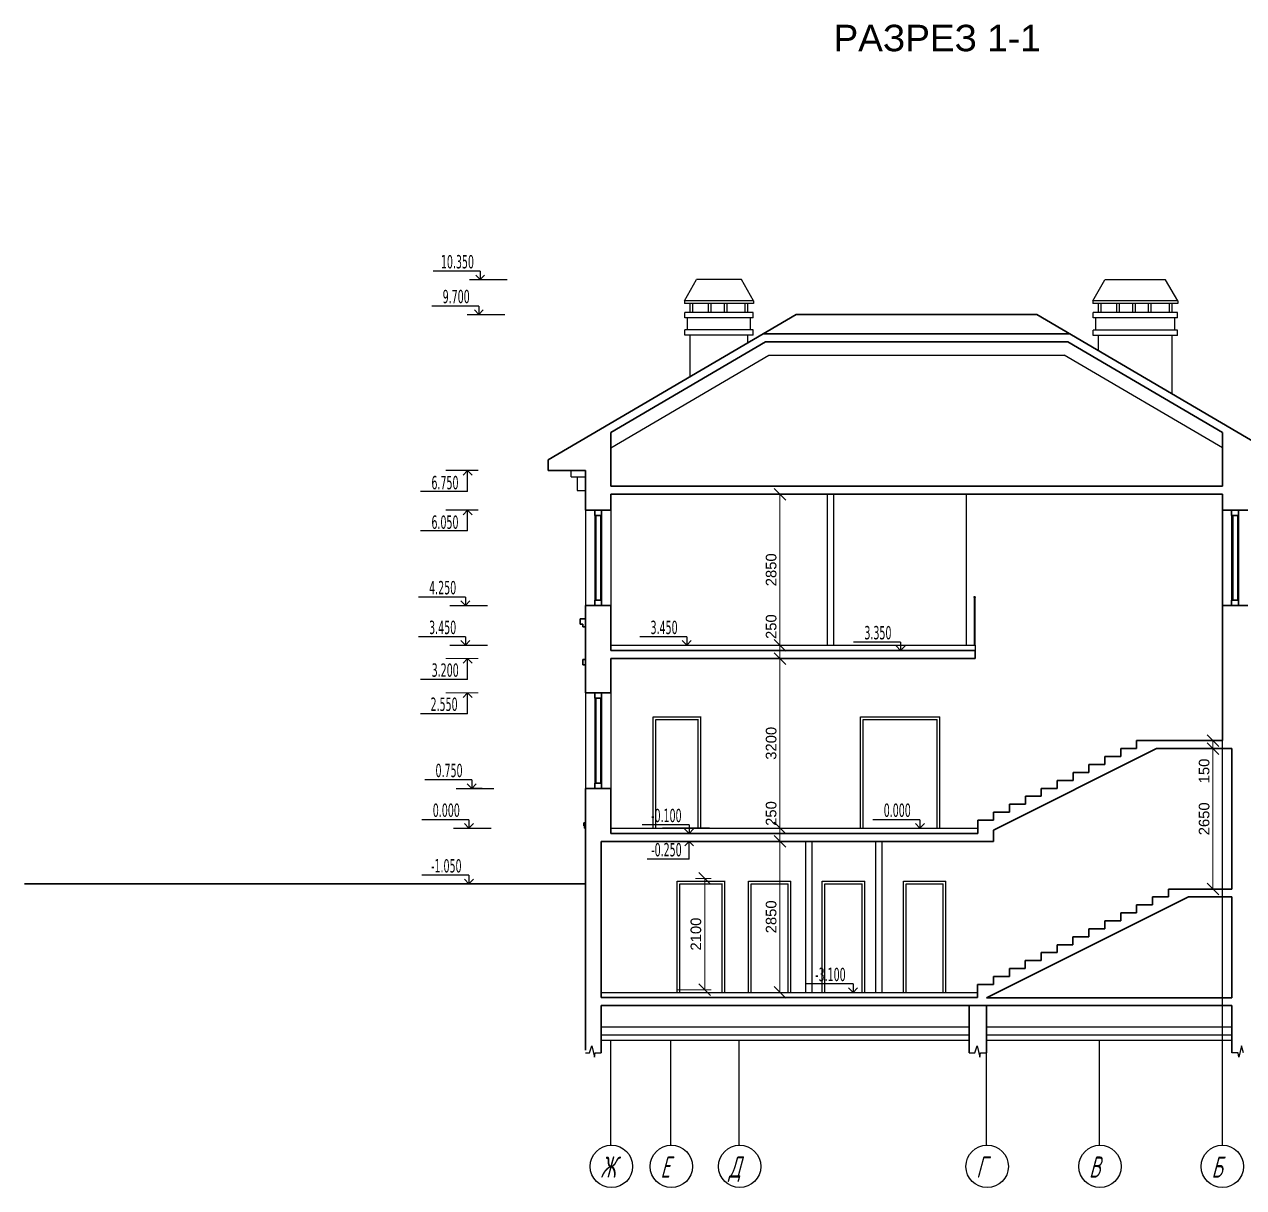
# Model space of a CAD drawing. Header units: millimetres. Extents: x 574812 to 785403, y 231698 to 285481.
# Drawn here: x 747403 to 770411, y 263528 to 285480 of the extents above; entities that cross this region are included whole.
import ezdxf
from ezdxf.enums import TextEntityAlignment as Align

# ---------------------------------------------------------------- set-up
doc = ezdxf.new("R2010")
doc.units = ezdxf.units.MM
doc.header["$PDMODE"] = 34
doc.layers.add('OSI', color=154, linetype='Continuous')
for name, color, linetype, lineweight in [('WALL-outdoor', 14, 'Continuous', 30), ('Баллюстрада', 7, 'Continuous', 5), ('ОТМЕТКИ', 240, 'Continuous', 5), ('Отметки высотные', 7, 'Continuous', 9), ('Стены монолит ж-б', 7, 'Continuous', 30), ('Чистый пол', 251, 'Continuous', 5)]:
    doc.layers.add(name, color=color, linetype=linetype, lineweight=lineweight)
doc.styles.get("Standard").update_dxf_attribs({"font": 'TAHOMA.TTF', "width": 0.6, "oblique": 15, "height": 220})
doc.styles.add('style4', font='ARIAL.TTF', dxfattribs={"height": 200})
doc.dimstyles.new('Павлово', dxfattribs={"dimscale": 100, "dimtxt": 1, "dimasz": 2.2, "dimexe": 1.25, "dimexo": 0.625, "dimtad": 1, "dimdec": 0, "dimtxsty": 'style4', "dimblk": 'OBLIQUE', "dimcen": 2.2, "dimclrd": 256, "dimclre": 256, "dimclrt": 256, "dimadec": 0, "dimazin": 0, "dimtfac": 1, "dimtdec": 0, "dimtmove": 1, "dimatfit": 3, "dimldrblk": 'OBLIQUE', "dimfxl": 0, "dimlwd": 0, "dimlwe": 0, "dimarcsym": 0})

# ---------------------------------------------------------------- blocks, each defined once
blk = doc.blocks.new('_Oblique')
at = {"color": 0, "linetype": 'ByBlock', "lineweight": -2}
blk.add_line((-0.5, -0.5), (0.5, 0.5), dxfattribs=at)
blk = doc.blocks.new('*D26')
at = {"lineweight": 0, "ltscale": 5}
for p, q in [((760070, 269363), (760366, 269363)), ((760241, 267263), (760241, 269363)), ((759737, 267263), (760366, 267263))]:
    blk.add_line(p, q, dxfattribs=at)
at = {"layer": 'Defpoints', "color": 0, "lineweight": 5, "ltscale": 5}
for p in [(760008, 269363), (760241, 269363), (759674, 267263)]:
    blk.add_point(p, dxfattribs=at)
at = {"lineweight": 0, "ltscale": 5, "xscale": 220, "yscale": 220, "zscale": 220}
for p, rotation in [((760241, 269363), 90), ((760241, 267263), 270)]:
    blk.add_blockref('_Oblique', p, dxfattribs=dict(at, rotation=rotation))
at = {"ltscale": 5, "insert": (760076, 268313), "char_height": 200, "attachment_point": 5, "rotation": 90, "style": 'style4'}
blk.add_mtext('2100', dxfattribs=at)
blk = doc.blocks.new('*D27')
at = {"lineweight": 0, "ltscale": 5}
for p, q in [((761627, 270063), (761536, 270063)), ((761661, 267213), (761661, 270063)), ((761627, 267213), (761536, 267213))]:
    blk.add_line(p, q, dxfattribs=at)
at = {"layer": 'Defpoints', "color": 0, "lineweight": 5, "ltscale": 5}
for p in [(761661, 270063), (761689, 270063), (761689, 267213)]:
    blk.add_point(p, dxfattribs=at)
at = {"lineweight": 0, "ltscale": 5, "xscale": 220, "yscale": 220, "zscale": 220}
for p, rotation in [((761661, 270063), 90), ((761661, 267213), 270)]:
    blk.add_blockref('_Oblique', p, dxfattribs=dict(at, rotation=rotation))
at = {"ltscale": 5, "insert": (761496, 268638), "char_height": 200, "attachment_point": 5, "rotation": 90, "style": 'style4'}
blk.add_mtext('2850', dxfattribs=at)
blk = doc.blocks.new('*D28')
at = {"lineweight": 0, "ltscale": 5}
for p, q in [((761848, 270313), (761536, 270313)), ((761661, 270063), (761661, 270313)), ((761848, 270063), (761536, 270063))]:
    blk.add_line(p, q, dxfattribs=at)
at = {"layer": 'Defpoints', "color": 0, "lineweight": 5, "ltscale": 5}
for p in [(761661, 270313), (761911, 270313), (761911, 270063)]:
    blk.add_point(p, dxfattribs=at)
at = {"lineweight": 0, "ltscale": 5, "xscale": 220, "yscale": 220, "zscale": 220}
for p, rotation in [((761661, 270313), 90), ((761661, 270063), 270)]:
    blk.add_blockref('_Oblique', p, dxfattribs=dict(at, rotation=rotation))
at = {"ltscale": 5, "insert": (761496, 270588), "char_height": 200, "attachment_point": 5, "rotation": 90, "style": 'style4'}
blk.add_mtext('250', dxfattribs=at)
blk = doc.blocks.new('*D29')
at = {"lineweight": 0, "ltscale": 5}
for p, q in [((761798, 273513), (761536, 273513)), ((761661, 270313), (761661, 273513)), ((761798, 270313), (761536, 270313))]:
    blk.add_line(p, q, dxfattribs=at)
at = {"layer": 'Defpoints', "color": 0, "lineweight": 5, "ltscale": 5}
for p in [(761661, 273513), (761861, 273513), (761861, 270313)]:
    blk.add_point(p, dxfattribs=at)
at = {"lineweight": 0, "ltscale": 5, "xscale": 220, "yscale": 220, "zscale": 220}
for p, rotation in [((761661, 273513), 90), ((761661, 270313), 270)]:
    blk.add_blockref('_Oblique', p, dxfattribs=dict(at, rotation=rotation))
at = {"ltscale": 5, "insert": (761496, 271913), "char_height": 200, "attachment_point": 5, "rotation": 90, "style": 'style4'}
blk.add_mtext('3200', dxfattribs=at)
blk = doc.blocks.new('*D30')
at = {"lineweight": 0, "ltscale": 5}
for p, q in [((761748, 273763), (761536, 273763)), ((761661, 273513), (761661, 273763)), ((761748, 273513), (761536, 273513))]:
    blk.add_line(p, q, dxfattribs=at)
at = {"layer": 'Defpoints', "color": 0, "lineweight": 5, "ltscale": 5}
for p in [(761661, 273763), (761811, 273763), (761811, 273513)]:
    blk.add_point(p, dxfattribs=at)
at = {"lineweight": 0, "ltscale": 5, "xscale": 220, "yscale": 220, "zscale": 220}
for p, rotation in [((761661, 273763), 90), ((761661, 273513), 270)]:
    blk.add_blockref('_Oblique', p, dxfattribs=dict(at, rotation=rotation))
at = {"ltscale": 5, "insert": (761496, 274115), "char_height": 200, "attachment_point": 5, "rotation": 90, "style": 'style4'}
blk.add_mtext('250', dxfattribs=at)
blk = doc.blocks.new('*D33')
at = {"lineweight": 0, "ltscale": 5}
for p, q in [((761846, 276613), (761536, 276613)), ((761661, 273763), (761661, 276613)), ((761846, 273763), (761536, 273763))]:
    blk.add_line(p, q, dxfattribs=at)
at = {"layer": 'Defpoints', "color": 0, "lineweight": 5, "ltscale": 5}
for p in [(761661, 276613), (761909, 276613), (761909, 273763)]:
    blk.add_point(p, dxfattribs=at)
at = {"lineweight": 0, "ltscale": 5, "xscale": 220, "yscale": 220, "zscale": 220}
for p, rotation in [((761661, 276613), 90), ((761661, 273763), 270)]:
    blk.add_blockref('_Oblique', p, dxfattribs=dict(at, rotation=rotation))
at = {"ltscale": 5, "insert": (761496, 275188), "char_height": 200, "attachment_point": 5, "rotation": 90, "style": 'style4'}
blk.add_mtext('2850', dxfattribs=at)
blk = doc.blocks.new('*D31')
at = {"lineweight": 0, "ltscale": 5}
for p, q in [((769684, 271813), (769956, 271813)), ((769831, 269163), (769831, 271813)), ((770014, 269163), (769706, 269163))]:
    blk.add_line(p, q, dxfattribs=at)
at = {"layer": 'Defpoints', "color": 0, "lineweight": 5, "ltscale": 5}
for p in [(769621, 271813), (769831, 271813), (770076, 269163)]:
    blk.add_point(p, dxfattribs=at)
at = {"lineweight": 0, "ltscale": 5, "xscale": 220, "yscale": 220, "zscale": 220}
for p, rotation in [((769831, 271813), 90), ((769831, 269163), 270)]:
    blk.add_blockref('_Oblique', p, dxfattribs=dict(at, rotation=rotation))
at = {"ltscale": 5, "insert": (769667, 270488), "char_height": 200, "attachment_point": 5, "rotation": 90, "style": 'style4'}
blk.add_mtext('2650', dxfattribs=at)
blk = doc.blocks.new('*D32')
at = {"lineweight": 0, "ltscale": 5}
for p, q in [((770004, 271963), (769706, 271963)), ((769831, 271813), (769831, 271963)), ((769598, 271813), (769956, 271813))]:
    blk.add_line(p, q, dxfattribs=at)
at = {"layer": 'Defpoints', "color": 0, "lineweight": 5, "ltscale": 5}
for p in [(769831, 271963), (770067, 271963), (769536, 271813)]:
    blk.add_point(p, dxfattribs=at)
at = {"lineweight": 0, "ltscale": 5, "xscale": 220, "yscale": 220, "zscale": 220}
for p, rotation in [((769831, 271963), 90), ((769831, 271813), 270)]:
    blk.add_blockref('_Oblique', p, dxfattribs=dict(at, rotation=rotation))
at = {"ltscale": 5, "insert": (769667, 271391), "char_height": 200, "attachment_point": 5, "rotation": 90, "style": 'style4'}
blk.add_mtext('150', dxfattribs=at)

msp = doc.modelspace()

# ---------------------------------------------------------------- linework, layer by layer
for p, q in [((756002.9, 280822), (755116.1, 280822)), ((756002.9, 280822), (755116.1, 280822)), ((756002.9, 280663.3), (755919.3, 280750.8)), ((756002.9, 280663.3), (755919.3, 280750.8)), ((756002.9, 280822), (756002.9, 280663.3)), ((756002.9, 280822), (756002.9, 280663.3)), ((756002.9, 280663.3), (756086.5, 280750.8)), ((756002.9, 280663.3), (756086.5, 280750.8)), ((755801.9, 280663.3), (756511.3, 280663.3)), ((755979.5, 280165.4), (755092.7, 280165.4)), ((755979.5, 280165.4), (755092.7, 280165.4)), ((755979.5, 280006.7), (755896, 280094.1)), ((755979.5, 280006.7), (755896, 280094.1)), ((755979.5, 280165.4), (755979.5, 280006.7)), ((755979.5, 280165.4), (755979.5, 280006.7)), ((755979.5, 280006.7), (756063.1, 280094.1)), ((755979.5, 280006.7), (756063.1, 280094.1)), ((755757.6, 280006.7), (756467, 280006.7)), ((755966.7, 277059.7), (755359.4, 277059.7)), ((755767.9, 277059.7), (755684.3, 276972.2)), ((755767.9, 277059.7), (755684.3, 276972.2)), ((755767.9, 276667), (755767.9, 277059.7)), ((755767.9, 277059.7), (755851.5, 276972.2)), ((755767.9, 276667), (755767.9, 277059.7)), ((755767.9, 277059.7), (755851.5, 276972.2)), ((755767.9, 276667), (754881.1, 276667)), ((755767.9, 276667), (754881.1, 276667)), ((762561, 273762.9), (762561, 276612.9)), ((762681, 273762.9), (762681, 276612.9)), ((765181, 273762.9), (765181, 276613.3)), ((755966.7, 276312.9), (755359.4, 276312.9)), ((755767.9, 276312.9), (755684.3, 276225.5)), ((755767.9, 276312.9), (755684.3, 276225.5)), ((755767.9, 275920.2), (755767.9, 276312.9)), ((755767.9, 276312.9), (755851.5, 276225.5)), ((755767.9, 275920.2), (755767.9, 276312.9)), ((755767.9, 276312.9), (755851.5, 276225.5)), ((755767.9, 275920.2), (754881.1, 275920.2)), ((755767.9, 275920.2), (754881.1, 275920.2)), ((755724.5, 274671.6), (754837.7, 274671.6)), ((755724.5, 274671.6), (754837.7, 274671.6)), ((755434.1, 274512.9), (756143.5, 274512.9)), ((755724.5, 274512.9), (755640.9, 274600.3)), ((755724.5, 274512.9), (755640.9, 274600.3)), ((755724.5, 274671.6), (755724.5, 274512.9)), ((755724.5, 274671.6), (755724.5, 274512.9)), ((755724.5, 274512.9), (755808, 274600.3)), ((755724.5, 274512.9), (755808, 274600.3)), ((765347.7, 274678.9), (765317.7, 274678.9)), ((765317.7, 274678.9), (765317.7, 274662.9)), ((765347.7, 274662.9), (765317.7, 274662.9)), ((765317.7, 274662.9), (765347.7, 274662.9)), ((765327.7, 274662.9), (765327.7, 273762.9)), ((765337.7, 274662.9), (765337.7, 273762.9)), ((765347.7, 274678.9), (765347.7, 274662.9)), ((755724.5, 273921.6), (754837.7, 273921.6)), ((755724.5, 273921.6), (754837.7, 273921.6)), ((755724.5, 273762.9), (755640.9, 273850.3)), ((755724.5, 273762.9), (755640.9, 273850.3)), ((755724.5, 273921.6), (755724.5, 273762.9)), ((755724.5, 273921.6), (755724.5, 273762.9)), ((755724.5, 273762.9), (755808, 273850.3)), ((755724.5, 273762.9), (755808, 273850.3)), ((759902.8, 273921.6), (759016, 273921.6)), ((759902.8, 273921.6), (759016, 273921.6)), ((759902.8, 273762.9), (759819.2, 273850.3)), ((759902.8, 273762.9), (759819.2, 273850.3)), ((759902.8, 273921.6), (759902.8, 273762.9)), ((759902.8, 273921.6), (759902.8, 273762.9)), ((759902.8, 273762.9), (759986.4, 273850.3)), ((759902.8, 273762.9), (759986.4, 273850.3)), ((763938.3, 273821.6), (763051.5, 273821.6)), ((763938.3, 273821.6), (763051.5, 273821.6)), ((763938.3, 273821.6), (763938.3, 273662.9)), ((763938.3, 273821.6), (763938.3, 273662.9)), ((755434.1, 273762.9), (756143.5, 273762.9)), ((763938.3, 273662.9), (763854.7, 273750.4)), ((763938.3, 273662.9), (763854.7, 273750.4)), ((763938.3, 273662.9), (764021.9, 273750.4)), ((763938.3, 273662.9), (764021.9, 273750.4)), ((755767.9, 273512.9), (755684.3, 273425.5)), ((755767.9, 273512.9), (755684.3, 273425.5)), ((755767.9, 273120.2), (755767.9, 273512.9)), ((755767.9, 273512.9), (755851.5, 273425.5)), ((755767.9, 273120.2), (755767.9, 273512.9)), ((755767.9, 273512.9), (755851.5, 273425.5)), ((755767.9, 273120.2), (754881.1, 273120.2)), ((755767.9, 273120.2), (754881.1, 273120.2)), ((755767.9, 272863.1), (755684.3, 272775.7)), ((755767.9, 272470.4), (755767.9, 272863.1)), ((755767.9, 272863.1), (755851.5, 272775.7)), ((755767.9, 272470.4), (755767.9, 272863.1)), ((755767.9, 272863.1), (755851.5, 272775.7)), ((755767.9, 272470.4), (754881.1, 272470.4)), ((755767.9, 272470.4), (754881.1, 272470.4)), ((755844.6, 271221.8), (754957.8, 271221.8)), ((755844.6, 271221.8), (754957.8, 271221.8)), ((755554.2, 271063.1), (756263.7, 271063.1)), ((755844.6, 271063.1), (755761, 271150.6)), ((755844.6, 271063.1), (755761, 271150.6)), ((755844.6, 271221.8), (755844.6, 271063.1)), ((755844.6, 271221.8), (755844.6, 271063.1)), ((755844.6, 271063.1), (755928.1, 271150.6)), ((755844.6, 271063.1), (755928.1, 271150.6)), ((756040.9, 271063.1), (755844.6, 271063.1)), ((755793.3, 270471.8), (754906.5, 270471.8)), ((755793.3, 270471.8), (754906.5, 270471.8)), ((755793.3, 270313.1), (755709.7, 270400.6)), ((755793.3, 270313.1), (755709.7, 270400.6)), ((755793.3, 270471.8), (755793.3, 270313.1)), ((755793.3, 270471.8), (755793.3, 270313.1)), ((755793.3, 270313.1), (755876.9, 270400.6)), ((755793.3, 270313.1), (755876.9, 270400.6)), ((759945.5, 270371.8), (759058.7, 270371.8)), ((759945.5, 270371.8), (759058.7, 270371.8)), ((759945.5, 270371.8), (759945.5, 270213.2)), ((759945.5, 270371.8), (759945.5, 270213.2)), ((764303.4, 270471.8), (763416.5, 270471.8)), ((764303.4, 270471.8), (763416.5, 270471.8)), ((764303.4, 270313.1), (764219.8, 270400.6)), ((764303.4, 270313.1), (764219.8, 270400.6)), ((764303.4, 270471.8), (764303.4, 270313.1)), ((764303.4, 270471.8), (764303.4, 270313.1)), ((764303.4, 270313.1), (764386.9, 270400.6)), ((764303.4, 270313.1), (764386.9, 270400.6)), ((755503, 270313.1), (756212.4, 270313.1)), ((760330.2, 270313.1), (759443.4, 270313.1)), ((760330.2, 270313.1), (759443.4, 270313.1)), ((759945.5, 270213.2), (759862, 270300.6)), ((759945.5, 270213.2), (759862, 270300.6)), ((759945.5, 270213.2), (760029.1, 270300.6)), ((759945.5, 270213.2), (760029.1, 270300.6)), ((759765.5, 270063.2), (758972.3, 270063.2)), ((759947.6, 270063.2), (759864.1, 269975.7)), ((759947.6, 269726.5), (759947.6, 270063.2)), ((759947.6, 270063.2), (760031.2, 269975.7)), ((762152.4, 267213.2), (762152.4, 270063.2)), ((762272.4, 267213.2), (762272.4, 270063.2)), ((763471.9, 267213.2), (763471.9, 270063.2)), ((763591.9, 267213.2), (763591.9, 270063.2)), ((759947.6, 269726.5), (759154.4, 269726.5)), ((755793.3, 269421.8), (754906.5, 269421.8)), ((755793.3, 269421.8), (754906.5, 269421.8)), ((755793.3, 269263.1), (755709.7, 269350.6)), ((755793.3, 269263.1), (755709.7, 269350.6)), ((755793.3, 269421.8), (755793.3, 269263.1)), ((755793.3, 269421.8), (755793.3, 269263.1)), ((755793.3, 269263.1), (755876.9, 269350.6)), ((755793.3, 269263.1), (755876.9, 269350.6)), ((763041.8, 267371.9), (762155, 267371.9)), ((763041.8, 267371.9), (762155, 267371.9)), ((763041.8, 267371.9), (763041.8, 267213.2)), ((763041.8, 267371.9), (763041.8, 267213.2)), ((763041.8, 267213.2), (762958.2, 267300.6)), ((763041.8, 267213.2), (762958.2, 267300.6)), ((763041.8, 267213.2), (763125.4, 267300.6)), ((763041.8, 267213.2), (763125.4, 267300.6)), ((758290, 266563.2), (765231, 266563.2)), ((765561, 266563.2), (770191.2, 266563.2)), ((758290, 266413.2), (765231, 266413.2)), ((758290, 266313.2), (765231, 266313.2)), ((765561, 266413.2), (770191.2, 266413.2)), ((765561, 266313.2), (770191.2, 266313.2))]:
    msp.add_line(p, q)
at = {"ltscale": 5}
for p, q in [((759857.2, 280263.3), (760088.1, 280663.3)), ((759857.2, 280263.3), (760088.1, 280663.3)), ((760588.1, 280663.3), (760088.1, 280663.3)), ((760933.8, 280663.3), (760088.1, 280663.3)), ((761164.7, 280263.3), (760933.8, 280663.3)), ((761164.7, 280263.3), (760933.8, 280663.3)), ((767564.5, 280260.3), (767795.5, 280660.3)), ((767564.5, 280260.3), (767795.5, 280660.3)), ((768295.5, 280660.3), (767795.5, 280660.3)), ((768940, 280660.3), (767795.5, 280660.3)), ((769170.9, 280260.3), (768940, 280660.3)), ((769170.9, 280260.3), (768940, 280660.3)), ((759857.2, 280263.3), (759857.2, 280213.3)), ((760819.1, 280263.3), (759857.2, 280263.3)), ((759857.2, 280263.3), (759857.2, 280213.3)), ((761164.7, 280263.3), (759857.2, 280263.3)), ((761164.7, 280263.3), (761164.7, 280213.3)), ((761164.7, 280263.3), (761164.7, 280213.3)), ((767564.5, 280260.3), (767564.5, 280210.3)), ((768526.4, 280260.3), (767564.5, 280260.3)), ((767564.5, 280260.3), (767564.5, 280210.3)), ((769170.9, 280260.3), (767564.5, 280260.3)), ((769170.9, 280260.3), (769170.9, 280210.3)), ((769170.9, 280260.3), (769170.9, 280210.3)), ((760819.1, 280213.3), (759857.2, 280213.3)), ((761164.7, 280213.3), (759857.2, 280213.3)), ((759864.8, 279943.3), (759864.8, 280043.3)), ((760811.4, 280043.3), (759864.8, 280043.3)), ((759864.8, 279943.3), (759864.8, 280043.3)), ((761157.1, 280043.3), (759864.8, 280043.3)), ((759964.8, 280043.3), (759964.8, 280213.3)), ((759964.8, 280043.3), (759964.8, 280213.3)), ((760014.8, 280043.3), (760014.8, 280213.3)), ((760014.8, 280043.3), (760014.8, 280213.3)), ((760313.6, 280043.3), (760313.6, 280213.3)), ((760313.6, 280043.3), (760313.6, 280213.3)), ((760313.6, 280043.3), (760313.6, 280213.3)), ((760313.6, 280043.3), (760313.6, 280213.3)), ((760363.6, 280043.3), (760363.6, 280213.3)), ((760363.6, 280043.3), (760363.6, 280213.3)), ((760363.6, 280043.3), (760363.6, 280213.3)), ((760363.6, 280043.3), (760363.6, 280213.3)), ((760612.5, 280043.3), (760612.5, 280213.3)), ((760612.5, 280043.3), (760612.5, 280213.3)), ((760612.5, 280043.3), (760612.5, 280213.3)), ((760612.5, 280043.3), (760612.5, 280213.3)), ((760662.5, 280043.3), (760662.5, 280213.3)), ((760662.5, 280043.3), (760662.5, 280213.3)), ((760662.5, 280043.3), (760662.5, 280213.3)), ((760662.5, 280043.3), (760662.5, 280213.3)), ((761007.1, 280043.3), (761007.1, 280213.3)), ((761007.1, 280043.3), (761007.1, 280213.3)), ((761057.1, 280043.3), (761057.1, 280213.3)), ((761057.1, 280043.3), (761057.1, 280213.3)), ((761157.1, 279943.3), (761157.1, 280043.3)), ((761157.1, 279943.3), (761157.1, 280043.3)), ((768526.4, 280210.3), (767564.5, 280210.3)), ((769170.9, 280210.3), (767564.5, 280210.3)), ((767572.1, 279940.3), (767572.1, 280040.3)), ((768518.8, 280040.3), (767572.1, 280040.3)), ((767572.1, 279940.3), (767572.1, 280040.3)), ((769163.3, 280040.3), (767572.1, 280040.3)), ((767672.1, 280040.3), (767672.1, 280210.3)), ((767672.1, 280040.3), (767672.1, 280210.3)), ((767722.1, 280040.3), (767722.1, 280210.3)), ((767722.1, 280040.3), (767722.1, 280210.3)), ((768021, 280040.3), (768021, 280210.3)), ((768021, 280040.3), (768021, 280210.3)), ((768021, 280040.3), (768021, 280210.3)), ((768021, 280040.3), (768021, 280210.3)), ((768071, 280040.3), (768071, 280210.3)), ((768071, 280040.3), (768071, 280210.3)), ((768071, 280040.3), (768071, 280210.3)), ((768071, 280040.3), (768071, 280210.3)), ((768319.8, 280040.3), (768319.8, 280210.3)), ((768319.8, 280040.3), (768319.8, 280210.3)), ((768319.8, 280040.3), (768319.8, 280210.3)), ((768319.8, 280040.3), (768319.8, 280210.3)), ((768369.8, 280040.3), (768369.8, 280210.3)), ((768369.8, 280040.3), (768369.8, 280210.3)), ((768369.8, 280040.3), (768369.8, 280210.3)), ((768369.8, 280040.3), (768369.8, 280210.3)), ((768618.7, 280040.3), (768618.7, 280210.3)), ((768618.7, 280040.3), (768618.7, 280210.3)), ((768618.7, 280040.3), (768618.7, 280210.3)), ((768618.7, 280040.3), (768618.7, 280210.3)), ((768668.7, 280040.3), (768668.7, 280210.3)), ((768668.7, 280040.3), (768668.7, 280210.3)), ((768668.7, 280040.3), (768668.7, 280210.3)), ((768668.7, 280040.3), (768668.7, 280210.3)), ((769013.3, 280040.3), (769013.3, 280210.3)), ((769013.3, 280040.3), (769013.3, 280210.3)), ((769063.3, 280040.3), (769063.3, 280210.3)), ((769063.3, 280040.3), (769063.3, 280210.3)), ((769163.3, 279940.3), (769163.3, 280040.3)), ((769163.3, 279940.3), (769163.3, 280040.3)), ((760811.4, 279943.3), (759864.8, 279943.3)), ((761157.1, 279943.3), (759864.8, 279943.3)), ((759914.8, 279713.3), (759914.8, 279943.3)), ((759914.8, 279713.3), (759914.8, 279943.3)), ((761107.1, 279713.3), (761107.1, 279943.3)), ((761107.1, 279713.3), (761107.1, 279943.3)), ((768518.8, 279940.3), (767572.1, 279940.3)), ((769163.3, 279940.3), (767572.1, 279940.3)), ((767622.1, 279710.3), (767622.1, 279940.3)), ((767622.1, 279710.3), (767622.1, 279940.3)), ((769113.3, 279710.3), (769113.3, 279940.3)), ((769113.3, 279710.3), (769113.3, 279940.3)), ((759864.8, 279613.3), (759864.8, 279713.3)), ((760811.4, 279713.3), (759864.8, 279713.3)), ((759864.8, 279613.3), (759864.8, 279713.3)), ((761157.1, 279713.3), (759864.8, 279713.3)), ((760811.4, 279613.3), (759864.8, 279613.3)), ((761157.1, 279613.3), (759864.8, 279613.3)), ((759964.8, 278829.7), (759964.8, 279613.3)), ((761057.1, 279470.8), (761057.1, 279613.3)), ((761157.1, 279613.3), (761157.1, 279713.3)), ((761157.1, 279613.3), (761157.1, 279713.3)), ((767572.1, 279610.3), (767572.1, 279710.3)), ((768518.8, 279710.3), (767572.1, 279710.3)), ((767572.1, 279610.3), (767572.1, 279710.3)), ((769163.3, 279710.3), (767572.1, 279710.3)), ((768518.8, 279610.3), (767572.1, 279610.3)), ((769163.3, 279610.3), (767572.1, 279610.3)), ((767672.1, 279427.4), (767672.1, 279610.3)), ((767672.1, 279325.3), (767672.1, 279610.3)), ((769063.2, 278508.7), (769063.3, 279610.3)), ((769163.3, 279610.3), (769163.3, 279710.3)), ((769163.3, 279610.3), (769163.3, 279710.3)), ((758470, 277488.5), (761454.3, 279240.2)), ((761454.3, 279240.2), (767026.9, 279240.2)), ((770011.2, 277488.5), (767026.9, 279240.2)), ((757718.9, 276939.7), (757718.9, 277059.7)), ((757718.9, 276939.7), (757991.5, 276939.7)), ((757836, 276939.7), (757836, 276683.1)), ((757836, 276683.1), (757991.5, 276683.1)), ((757991.5, 276312.9), (757991.5, 274512.9)), ((758165.5, 276212.5), (758165.5, 274613.3)), ((758187.2, 276212.5), (758187.2, 274613.3)), ((758274.3, 276212.5), (758274.3, 274613.3)), ((758296, 276212.5), (758296, 274613.3)), ((758470, 276312.9), (758470, 274512.9)), ((770011.2, 276312.9), (770011.2, 274512.9)), ((770185.2, 276212.5), (770185.2, 274613.3)), ((770206.9, 276212.5), (770206.9, 274613.3)), ((770294, 276212.5), (770294, 274613.3)), ((770315.7, 276212.5), (770315.7, 274613.3)), ((758470, 273762.9), (765347.7, 273762.9)), ((765347.7, 273762.9), (765347.7, 273513)), ((757991.5, 272863.1), (757991.5, 271063.1)), ((758165.5, 272762.7), (758165.5, 271163.5)), ((758187.2, 272762.7), (758187.2, 271163.5)), ((758274.3, 272762.7), (758274.3, 271163.5)), ((758296, 272762.7), (758296, 271163.5)), ((758470, 272863.1), (758470, 271063.1)), ((759270, 270313.1), (759270, 272413.1)), ((759270, 272413.1), (760173.1, 272413.1)), ((759320, 270313.1), (759320, 272363.1)), ((759320, 272363.1), (760123.1, 272363.1)), ((760120, 270313.1), (760120, 272363.1)), ((760170, 270313.1), (760170, 272413.1)), ((763181, 270313.1), (763181, 272413.1)), ((763181, 272413.1), (764681, 272413.1)), ((763231, 270313.1), (763231, 272363.1)), ((763231, 272363.1), (764631, 272363.1)), ((764631, 270313.1), (764631, 272363.1)), ((764681, 270313.1), (764681, 272413.1)), ((758470, 270313.1), (765392.7, 270313.1)), ((759721.5, 267213.2), (759721.5, 269313.2)), ((759721.5, 269313.2), (760624.6, 269313.2)), ((759771.5, 267213.2), (759771.5, 269263.2)), ((759771.5, 269263.2), (760574.6, 269263.2)), ((760571.5, 267213.2), (760571.5, 269263.2)), ((760621.5, 267213.2), (760621.5, 269313.2)), ((761069.2, 267213.2), (761069.2, 269313.2)), ((761069.2, 269313.2), (761869.2, 269313.2)), ((761119.2, 267213.2), (761119.2, 269263.2)), ((761119.2, 269263.2), (761819.2, 269263.2)), ((761816.1, 267213.2), (761816.1, 269263.2)), ((761866.1, 267213.2), (761866.1, 269313.2)), ((762460.6, 267213.2), (762460.6, 269313.2)), ((762460.6, 269313.2), (763260.6, 269313.2)), ((762510.6, 267213.2), (762510.6, 269263.2)), ((762510.6, 269263.2), (763210.6, 269263.2)), ((763210.6, 267213.2), (763210.6, 269263.2)), ((763260.6, 267213.2), (763260.6, 269313.2)), ((763991.3, 267213.2), (763991.3, 269313.2)), ((763991.3, 269313.2), (764791.3, 269313.2)), ((764041.3, 267213.2), (764041.3, 269263.2)), ((764041.3, 269263.2), (764741.3, 269263.2)), ((764741.3, 267213.2), (764741.3, 269263.2)), ((764791.3, 267213.2), (764791.3, 269313.2)), ((758290, 267213.2), (765391.7, 267213.2)), ((757991.5, 266072.2), (758069.4, 266072.2)), ((758069.4, 266072.2), (758112.1, 266202.1)), ((758112.1, 266202.1), (758163, 265992.8)), ((758163, 265992.8), (758174.9, 266073.2)), ((758174.9, 266073.2), (758290, 266073.2)), ((765231, 266072.2), (765340.4, 266072.2)), ((765340.4, 266072.2), (765383.1, 266202.1)), ((765383.1, 266202.1), (765434, 265992.8)), ((765434, 265992.8), (765445.9, 266073.2)), ((765445.9, 266073.2), (765561, 266073.2)), ((770306.3, 266073.2), (770191.2, 266073.2)), ((770318.2, 265992.8), (770306.3, 266073.2)), ((770369.1, 266202.1), (770318.2, 265992.8)), ((770411.8, 266072.2), (770369.1, 266202.1))]:
    msp.add_line(p, q, dxfattribs=at)
at = {"layer": 'OSI', "ltscale": 50}
for p, q in [((770011.2, 264328.5), (770011.2, 276613.3)), ((765561, 264328.5), (765561, 266963.2)), ((758470, 264328.5), (758470, 266313.2)), ((759601, 264328.5), (759601, 266313.2)), ((760890.4, 264328.5), (760890.4, 266313.2)), ((767690, 264328.3), (767690, 266313.2))]:
    msp.add_line(p, q, dxfattribs=at)
at = {"layer": 'OSI'}
for centre in [(758481.2, 263928.5), (759612.2, 263928.5), (760901.5, 263928.5), (765572.2, 263928.5), (767701.2, 263928.5), (770011.2, 263928.5)]:
    msp.add_circle(centre, 400, dxfattribs=at)
at = {"layer": 'WALL-outdoor'}
for p, q in [((757990, 274263.1), (757890, 274263.1)), ((757890, 274263.1), (757890, 274163.1)), ((757890, 274263.1), (757890, 274163.1)), ((757940, 274163.1), (757890, 274163.1)), ((757940, 274113.1), (757940, 274163.1)), ((757940, 274113.1), (757940, 274163.1)), ((757991.5, 274113.1), (757940, 274113.1)), ((757940, 273493.1), (757940, 273393.1)), ((757991.5, 273493.1), (757940, 273493.1)), ((757991.5, 273393.1), (757940, 273393.1)), ((757960, 270413.1), (757990, 270413.1)), ((757960, 270413.1), (757960, 270355)), ((757960, 270355), (757973.5, 270355)), ((757973.5, 270355), (757973.5, 270313.1)), ((757990, 270443.1), (757990, 270413.1)), ((757973.5, 270313.1), (757991.5, 270313.1))]:
    msp.add_line(p, q, dxfattribs=at)
at = {"layer": 'Баллюстрада', "lineweight": 30}
msp.add_line((747403, 269263.1), (757991.5, 269263.1), dxfattribs=at)
at = {"layer": 'Баллюстрада'}
msp.add_line((751828.3, 269263.1), (757991.5, 269263.1), dxfattribs=at)
at = {"layer": 'ОТМЕТКИ', "ltscale": 10}
for p, q in [((756288.6, 280663.3), (756092.3, 280663.3)), ((756244.2, 280006.7), (756047.9, 280006.7)), ((755920.8, 274512.9), (755724.5, 274512.9)), ((755920.8, 273762.9), (755724.5, 273762.9)), ((755966.7, 273512.9), (755359.4, 273512.9)), ((755966.7, 272863.1), (755359.4, 272863.1)), ((755989.6, 270313.1), (755793.3, 270313.1)), ((755503, 269263.1), (756212.4, 269263.1)), ((755989.6, 269263.1), (755793.3, 269263.1))]:
    msp.add_line(p, q, dxfattribs=at)
at = {"layer": 'Отметки высотные'}
msp.add_line((768411.4, 271963.1), (769428.2, 271963.1), dxfattribs=at)
at = {"layer": 'Стены монолит ж-б'}
for p, q in [((757290, 277259.7), (761970, 280006.7)), ((761970, 280006.7), (766511.2, 280006.7)), ((771191.2, 277259.7), (766511.2, 280006.7)), ((761345.6, 279640.2), (767135.6, 279640.2)), ((758470, 277778.4), (761386.4, 279490.2)), ((761386.4, 279490.2), (767094.8, 279490.2)), ((770011.2, 277778.4), (767094.8, 279490.2)), ((758470, 277778.4), (758470, 276763.3)), ((770011.2, 277778.4), (770011.2, 276763.3)), ((757290, 277059.7), (757290, 277259.7)), ((757290, 277059.7), (757991.5, 277059.7)), ((757991.5, 277059.7), (757991.5, 276312.9)), ((758470, 276763.3), (770011.2, 276763.3)), ((758470, 276613.3), (758470, 276312.9)), ((758470, 276613.3), (770011.2, 276613.3)), ((770011.2, 276613.3), (770011.2, 276312.9)), ((757991.5, 276312.9), (758470, 276312.9)), ((758165.5, 276212.5), (758165.5, 276312.9)), ((758165.5, 276212.5), (758296, 276212.5)), ((758296, 276212.5), (758296, 276312.9)), ((770011.2, 276312.9), (770489.7, 276312.9)), ((770185.2, 276212.5), (770185.2, 276312.9)), ((770185.2, 276212.5), (770315.7, 276212.5)), ((770315.7, 276212.5), (770315.7, 276312.9)), ((757991.5, 274512.9), (757991.5, 272863.1)), ((757991.5, 274512.9), (758470, 274512.9)), ((758165.5, 274613.3), (758296, 274613.3)), ((758165.5, 274613.3), (758165.5, 274512.9)), ((758296, 274613.3), (758296, 274512.9)), ((758470, 274512.9), (758470, 273662.9)), ((770011.2, 274512.9), (770011.2, 271963.1)), ((770011.2, 274512.9), (770489.7, 274512.9)), ((770185.2, 274613.3), (770315.7, 274613.3)), ((770185.2, 274613.3), (770185.2, 274512.9)), ((770315.7, 274613.3), (770315.7, 274512.9)), ((758470, 273662.9), (765347.7, 273663)), ((765347.7, 273513), (765347.7, 273663)), ((758470, 273512.9), (765347.7, 273513)), ((758470, 273512.9), (758470, 272863.1)), ((757991.5, 272863.1), (758470, 272863.1)), ((758165.5, 272762.7), (758165.5, 272863.1)), ((758165.5, 272762.7), (758296, 272762.7)), ((758296, 272762.7), (758296, 272863.1)), ((768392.7, 271963.1), (768392.7, 271813.1)), ((770011.2, 271963.1), (768392.7, 271963.1)), ((765692.7, 270275), (768769, 271813.1)), ((768392.7, 271813.1), (768092.7, 271813.1)), ((768392.7, 271813.1), (768092.7, 271813.1)), ((768092.7, 271813.1), (768092.7, 271663.1)), ((768142.7, 271813.1), (768142.6, 271813.1)), ((768392.7, 271813.1), (768392.6, 271813.1)), ((770191.2, 271813.1), (768769, 271813.1)), ((770191.2, 271813.1), (770191.2, 269163.2)), ((767492.7, 271513.1), (767492.7, 271363.1)), ((767792.7, 271513.1), (767492.7, 271513.1)), ((767792.7, 271663.1), (767792.7, 271513.1)), ((768092.7, 271663.1), (767792.7, 271663.1)), ((767192.7, 271363.1), (767192.7, 271213.1)), ((767492.7, 271363.1), (767192.7, 271363.1)), ((757991.5, 271063.1), (757991.5, 266122.2)), ((757991.5, 271063.1), (758470, 271063.1)), ((758165.5, 271163.5), (758296, 271163.5)), ((758165.5, 271163.5), (758165.5, 271063.1)), ((758296, 271163.5), (758296, 271063.1)), ((758470, 271063.1), (758470, 270213.1)), ((766592.7, 271063.1), (766592.7, 270913.1)), ((766892.7, 271063.1), (766592.7, 271063.1)), ((766892.7, 271213.1), (766892.7, 271063.1)), ((767192.7, 271213.1), (766892.7, 271213.1)), ((766292.7, 270763.1), (766292.7, 270913.1)), ((766592.7, 270913.1), (766292.7, 270913.1)), ((765992.7, 270613.1), (765692.7, 270613.1)), ((765692.7, 270613.1), (765692.7, 270463.1)), ((765992.7, 270763.1), (765992.7, 270613.1)), ((766292.7, 270763.1), (765992.7, 270763.1)), ((765692.7, 270463.1), (765392.7, 270463.1)), ((765392.7, 270463.1), (765392.7, 270213.2)), ((758470, 270213.1), (765392.7, 270213.2)), ((765392.7, 270213.2), (763740.7, 270213.2)), ((765692.7, 270275), (765692.7, 270063.2)), ((758290, 270063.1), (765451.7, 270063.2)), ((758290, 270063.1), (758290, 267113.2)), ((765692.7, 270063.2), (763740.7, 270063.2)), ((765561, 267109.2), (769369, 269013.2)), ((768691.7, 269013.2), (768691.7, 268863.2)), ((768691.7, 269013.2), (768991.7, 269013.2)), ((768991.7, 269163.2), (768991.7, 269013.2)), ((768991.7, 269163.2), (770191.2, 269163.2)), ((770191.2, 269013.2), (769369, 269013.2)), ((770191.2, 269013.2), (770191.2, 267109.2)), ((768391.7, 268863.2), (768391.7, 268713.2)), ((768391.7, 268863.2), (768691.7, 268863.2)), ((767791.7, 268563.2), (767791.7, 268413.2)), ((767791.7, 268563.2), (768091.7, 268563.2)), ((768091.7, 268713.2), (768091.7, 268563.2)), ((768091.7, 268713.2), (768391.7, 268713.2)), ((767491.7, 268413.2), (767491.7, 268263.2)), ((767491.7, 268413.2), (767791.7, 268413.2)), ((766891.7, 268113.2), (766891.7, 267963.2)), ((766891.7, 268113.2), (767191.7, 268113.2)), ((767191.7, 268263.2), (767191.7, 268113.2)), ((767191.7, 268263.2), (767491.7, 268263.2)), ((766591.7, 267963.2), (766591.7, 267813.2)), ((766591.7, 267963.2), (766891.7, 267963.2)), ((765991.7, 267663.2), (765991.7, 267513.2)), ((765991.7, 267663.2), (766291.7, 267663.2)), ((766291.7, 267813.2), (766291.7, 267663.2)), ((766291.7, 267813.2), (766591.7, 267813.2)), ((765391.7, 267363.2), (765391.7, 267113.2)), ((765391.7, 267363.2), (765691.7, 267363.2)), ((765691.7, 267513.2), (765691.7, 267363.2)), ((765691.7, 267513.2), (765991.7, 267513.2)), ((758290, 267113.2), (765391.7, 267113.2)), ((758290, 266963.2), (770191.2, 266963.2)), ((758290, 266963.2), (758290, 266073.2)), ((765231, 266963.2), (765231, 266072.2)), ((770191.2, 267109.2), (765561, 267109.2)), ((765561, 266963.2), (765561, 266073.2)), ((770191.2, 266963.2), (770191.2, 266073.2))]:
    msp.add_line(p, q, dxfattribs=at)
at = {"layer": 'Чистый пол'}
msp.add_line((765392.7, 270313.1), (763740.7, 270313.1), dxfattribs=at)

# ---------------------------------------------------------------- texts
at = {"style": 'style4'}
msp.add_text('РАЗРЕЗ 1-1', height=500, dxfattribs=at).set_placement((764628, 285223.3), align=Align.MIDDLE_CENTER)
at = {"width": 0.6}
for s, p in [('10.350', (755575.1, 281001.5)), ('9.700', (755551.7, 280344.9)), ('6.750', (755340.1, 276833.5)), ('6.050', (755340.1, 276086.7)), ('4.250', (755296.6, 274851.1)), ('3.450', (755296.6, 274101.1)), ('3.450', (759475, 274101.1)), ('3.350', (763510.5, 274001.1)), ('3.200', (755344.7, 273295.1)), ('2.550', (755323.1, 272651.2)), ('0.750', (755416.8, 271401.3)), ('0.000', (755365.5, 270651.3)), ('-0.100', (759517.7, 270551.3)), ('0.000', (763875.5, 270651.3)), ('-0.250', (759519.8, 269906)), ('-1.050', (755365.5, 269601.3)), ('-3.100', (762614, 267551.4))]:
    msp.add_text(s, height=252, dxfattribs=at).set_placement(p, align=Align.MIDDLE_CENTER)
at = {"layer": 'OSI', "char_height": 400, "attachment_point": 1}
for s, insert in [('{\\Fromans.shx|c204;Ж}', (758273.2, 264116.7)), ('{\\Fromans.shx|c204;Е}', (759404.2, 264116.7)), ('{\\Fromans.shx|c204;Д}', (760693.5, 264116.7)), ('{\\Fromans.shx|c204;Г}', (765364.2, 264116.7)), ('{\\Fromans.shx|c204;В}', (767493.2, 264116.7)), ('{\\Fromans.shx|c204;Б}', (769803.2, 264116.7))]:
    msp.add_mtext(s, dxfattribs=dict(at, insert=insert))

# ---------------------------------------------------------------- dimensions: what is measured, and where the dimension line sits
at = {"ltscale": 5}
for base, p1, p2, picture, middle in [((761660.6, 276613.3), (761908.9, 273762.9), (761908.9, 276613.3), '*D33', (761496, 275188.1)), ((761660.6, 273512.9), (761860.6, 270313.1), (761860.6, 273512.9), '*D29', (761495.9, 271913)), ((769831.3, 271813.1), (770076.3, 269163.2), (769621.1, 271813.1), '*D31', (769666.7, 270488.2)), ((761660.6, 270063.1), (761689.2, 267213.2), (761689.2, 270063.1), '*D27', (761496, 268638.2)), ((760241, 269363.2), (759674.2, 267263.2), (760007.5, 269363.2), '*D26', (760076.4, 268313.2))]:
    dim = msp.add_linear_dim(base=base, p1=p1, p2=p2, angle=90, dimstyle='Павлово', dxfattribs=at)
    dim.commit()
    dim.dimension.update_dxf_attribs({"geometry": picture, "text_midpoint": middle})
for base, p1, p2, picture, middle in [((761660.6, 273762.9), (761810.6, 273512.9), (761810.6, 273762.9), '*D30', (761660.6, 274114.8)), ((769831.3, 271963.2), (769535.5, 271813.1), (770066.9, 271963.2), '*D32', (769831.3, 271391.1)), ((761660.6, 270313.1), (761910.6, 270063.1), (761910.6, 270313.1), '*D28', (761660.6, 270587.8))]:
    dim = msp.add_linear_dim(base=base, p1=p1, p2=p2, angle=90, dimstyle='Павлово', dxfattribs=at)
    dim.commit()
    dim.dimension.update_dxf_attribs({"geometry": picture, "text_midpoint": middle, "dimtype": 160})

doc.saveas('drawing.dxf')
